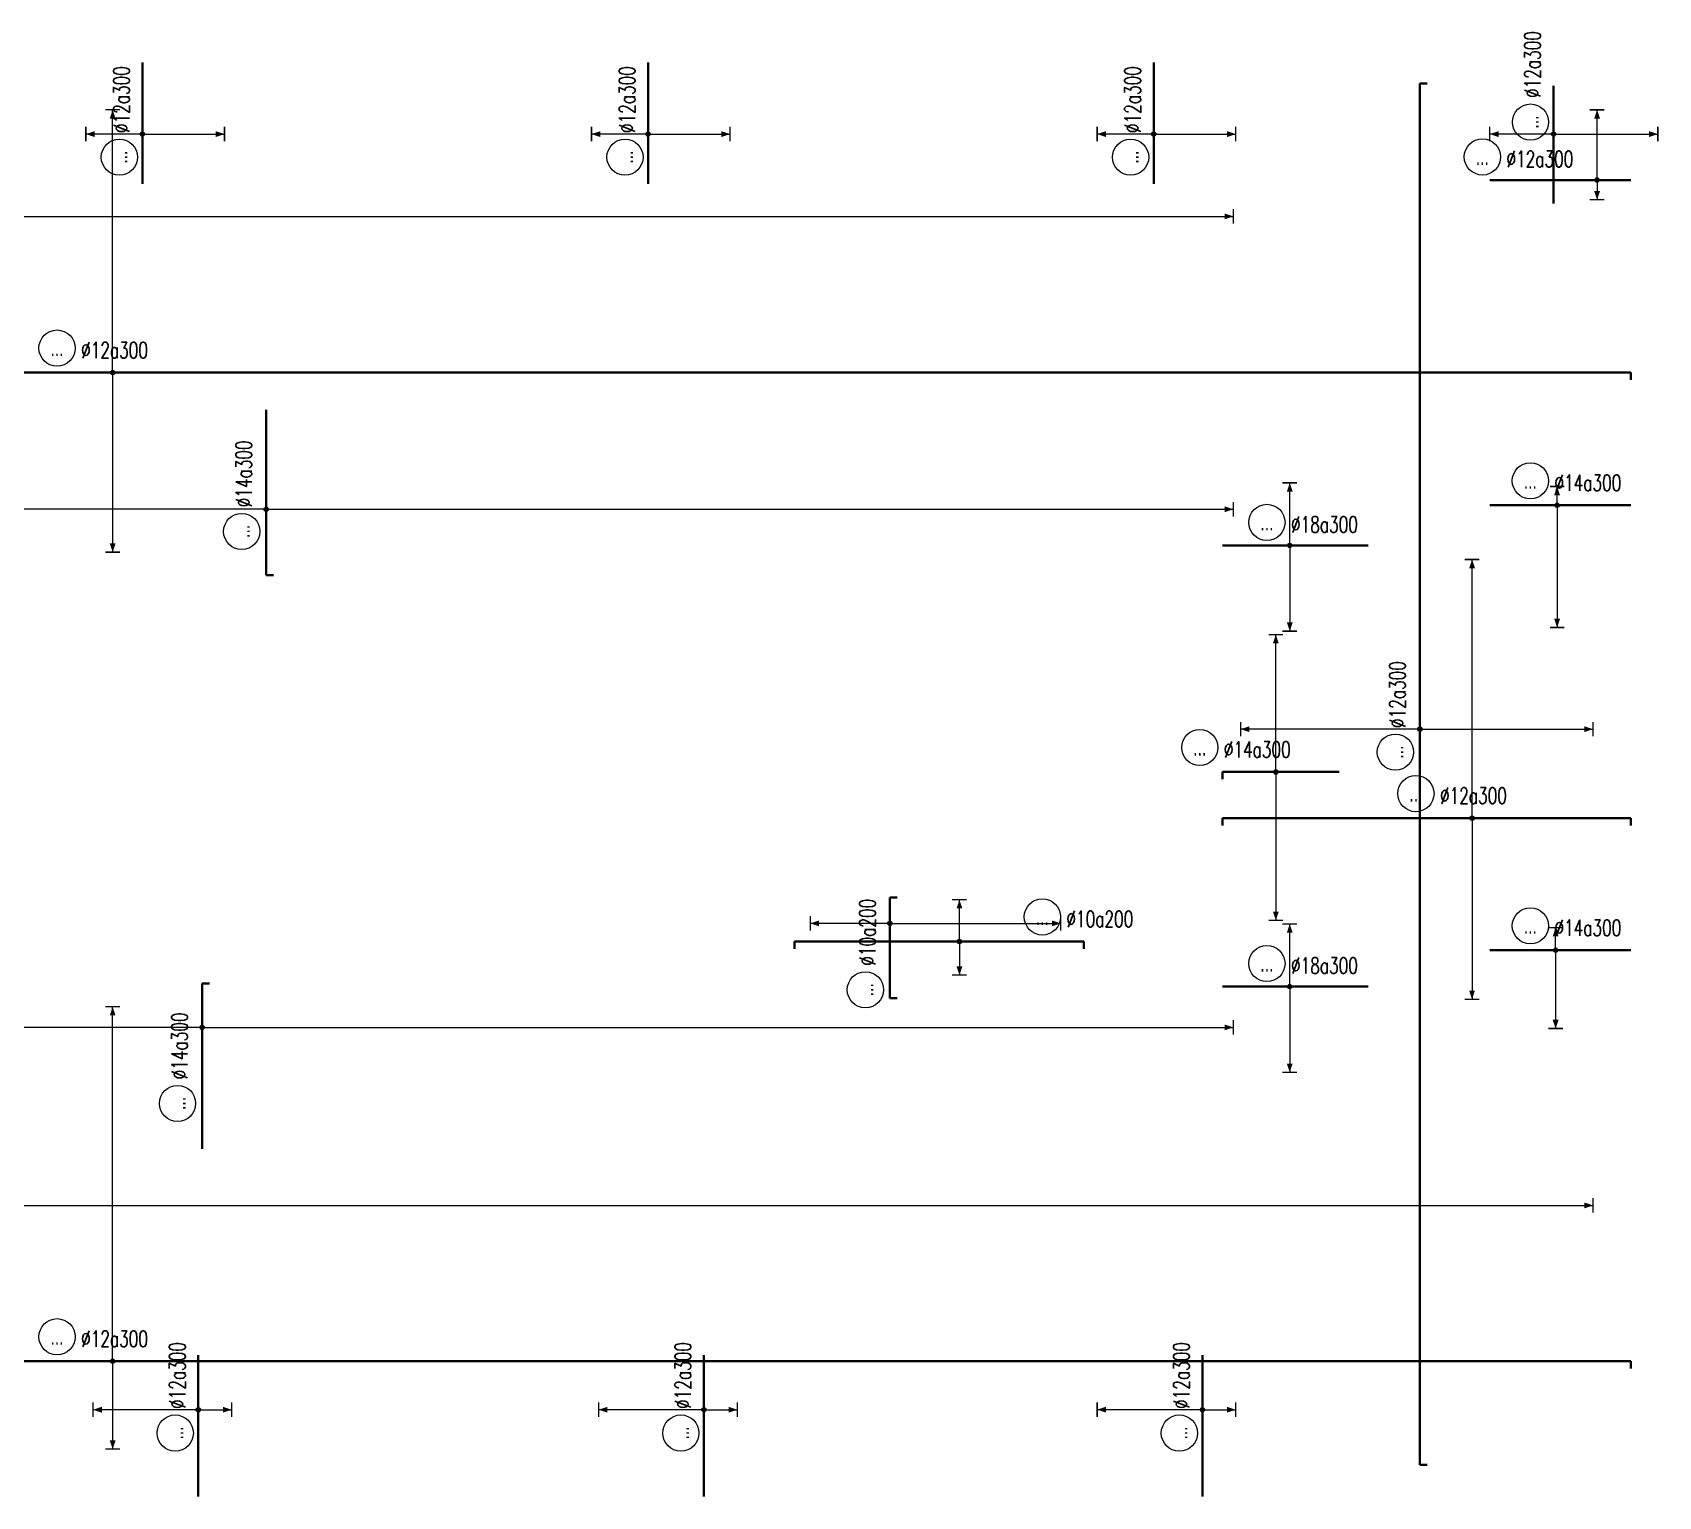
# Model space of a CAD drawing. Header units: millimetres. Extents: x 125183 to 591045, y -24154 to 44743.
# Drawn here: x 284777 to 318220, y 8950 to 39064 of the extents above; entities that cross this region are included whole.
import ezdxf
from ezdxf.enums import TextEntityAlignment as Align

# ---------------------------------------------------------------- set-up
doc = ezdxf.new("R2010")
doc.units = ezdxf.units.MM
doc.layers.get('0').update_dxf_attribs({"lineweight": 20})
for name, color, linetype, lineweight in [('NDC_S_DIM', 1, 'Continuous', 15), ('NDC_S_REBAR', 4, 'Continuous', 35), ('NDC_S_VN TEXT', 7, 'Continuous', 20)]:
    doc.layers.add(name, color=color, linetype=linetype, lineweight=lineweight)
doc.styles.add('ARIAL', font='arial.ttf', dxfattribs={"width": 0.7})
doc.styles.add('NDC_ROMANS', font='romans.shx', dxfattribs={"width": 0.7})

# ---------------------------------------------------------------- blocks, each defined once
blk = doc.blocks.new('*U18')
h = blk.add_hatch(color=6)
edge = h.paths.add_edge_path()
edge.add_arc((-75.12, 0), 0.3, 0, 360)
at = {"layer": 'NDC_S_DIM', "color": 6}
for q in [(-75.12, 48.62), (-75.12, -12.04)]:
    blk.add_line((-75.12, 0), q, dxfattribs=at)
for points in [[(-76.12, 48.62, 0.2, 0.2, 0), (-74.12, 48.62, 0, 0, 0)], [(-76.12, -12.04, 0.2, 0.2, 0), (-74.12, -12.04, 0, 0, 0)]]:
    blk.add_lwpolyline(points, format="xyseb", dxfattribs=at)
at = {"layer": 'NDC_S_DIM'}
blk.add_circle((-82.75, 3.36), 2.48, dxfattribs=at)
at = {"layer": 'NDC_S_DIM', "color": 6}
blk.add_circle((-75.12, 0), 0.3, dxfattribs=at)
for points in [[(-75.52, 47.42), (-75.12, 48.62), (-74.72, 47.42)], [(-75.52, -10.84), (-75.12, -12.04), (-74.72, -10.84)]]:
    blk.add_solid(points, dxfattribs=at)
at = {"layer": 'NDC_S_REBAR'}
for p, q in [((0, 0), (-220.62, 0)), ((-220.62, 0), (-220.62, -1)), ((0, 0), (133.05, 0)), ((133.05, 0), (133.05, -1)), ((-220.62, -1), (-220.62, -1)), ((133.05, -1), (133.05, -1))]:
    blk.add_line(p, q, dxfattribs=at)
at = {"layer": 'NDC_S_VN TEXT', "style": 'ARIAL', "width": 0.7}
blk.add_attdef('KHT', text='', height=2.2, dxfattribs=at).set_placement((-82.75, 3.36), align=Align.MIDDLE_CENTER)
at = {"layer": 'NDC_S_VN TEXT', "color": 3, "style": 'NDC_ROMANS', "width": 0.7}
blk.add_attdef('DKT', (-79.45, 1.98), '', height=2.2, dxfattribs=at)
blk = doc.blocks.new('*U24')
h = blk.add_hatch(color=6)
edge = h.paths.add_edge_path()
edge.add_arc((2.08, 0), 0.3, 0, 360)
at = {"layer": 'NDC_S_DIM', "color": 6}
for q in [(2.08, 35.47), (2.08, -24.86)]:
    blk.add_line((2.08, 0), q, dxfattribs=at)
for points in [[(1.08, 35.47, 0.2, 0.2, 0), (3.08, 35.47, 0, 0, 0)], [(1.08, -24.86, 0.2, 0.2, 0), (3.08, -24.86, 0, 0, 0)]]:
    blk.add_lwpolyline(points, format="xyseb", dxfattribs=at)
at = {"layer": 'NDC_S_DIM'}
blk.add_circle((-5.62, 3.36), 2.48, dxfattribs=at)
at = {"layer": 'NDC_S_DIM', "color": 6}
blk.add_circle((2.08, 0), 0.3, dxfattribs=at)
for points in [[(1.68, 34.27), (2.08, 35.47), (2.48, 34.27)], [(1.68, -23.66), (2.08, -24.86), (2.48, -23.66)]]:
    blk.add_solid(points, dxfattribs=at)
at = {"layer": 'NDC_S_REBAR'}
for p, q in [((0, 0), (-32.16, 0)), ((-32.16, 0), (-32.16, -1)), ((0, 0), (23.84, 0)), ((23.84, 0), (23.84, -1)), ((-32.16, -1), (-32.16, -1)), ((23.84, -1), (23.84, -1))]:
    blk.add_line(p, q, dxfattribs=at)
at = {"layer": 'NDC_S_VN TEXT', "style": 'ARIAL', "width": 0.7}
blk.add_attdef('KHT', text='', height=2.2, dxfattribs=at).set_placement((-5.62, 3.36), align=Align.MIDDLE_CENTER)
at = {"layer": 'NDC_S_VN TEXT', "color": 3, "style": 'NDC_ROMANS', "width": 0.7}
blk.add_attdef('DKT', (-2.32, 1.98), '', height=2.2, dxfattribs=at)
blk = doc.blocks.new('*U25')
h = blk.add_hatch(color=6)
edge = h.paths.add_edge_path()
edge.add_arc((4.81, 0), 0.3, 0, 360)
at = {"layer": 'NDC_S_DIM', "color": 6}
for q in [(4.81, 100.13), (4.81, -224.54)]:
    blk.add_line((4.81, 0), q, dxfattribs=at)
for points in [[(3.81, 100.13, 0.2, 0.2, 0), (5.81, 100.13, 0, 0, 0)], [(3.81, -224.54, 0.2, 0.2, 0), (5.81, -224.54, 0, 0, 0)]]:
    blk.add_lwpolyline(points, format="xyseb", dxfattribs=at)
at = {"layer": 'NDC_S_DIM'}
blk.add_circle((-5.62, 3.36), 2.48, dxfattribs=at)
at = {"layer": 'NDC_S_DIM', "color": 6}
blk.add_circle((4.81, 0), 0.3, dxfattribs=at)
for points in [[(4.41, 98.93), (4.81, 100.13), (5.21, 98.93)], [(4.41, -223.34), (4.81, -224.54), (5.21, -223.34)]]:
    blk.add_solid(points, dxfattribs=at)
at = {"layer": 'NDC_S_REBAR'}
for p, q in [((0, 0), (-35.1, 0)), ((-35.1, 0), (-35.1, -1)), ((0, 0), (35.24, 0)), ((35.24, 0), (35.24, -1)), ((-35.1, -1), (-35.1, -1)), ((35.24, -1), (35.24, -1))]:
    blk.add_line(p, q, dxfattribs=at)
at = {"layer": 'NDC_S_VN TEXT', "style": 'ARIAL', "width": 0.7}
blk.add_attdef('KHT', text='', height=2.2, dxfattribs=at).set_placement((-5.62, 3.36), align=Align.MIDDLE_CENTER)
at = {"layer": 'NDC_S_VN TEXT', "color": 3, "style": 'NDC_ROMANS', "width": 0.7}
blk.add_attdef('DKT', (-2.32, 1.98), '', height=2.2, dxfattribs=at)
blk = doc.blocks.new('*U27')
h = blk.add_hatch(color=6)
edge = h.paths.add_edge_path()
edge.add_arc((4.81, 0), 0.3, 0, 360)
at = {"layer": 'NDC_S_DIM', "color": 6}
for q in [(4.81, 100.13), (4.81, -175.21)]:
    blk.add_line((4.81, 0), q, dxfattribs=at)
for points in [[(3.81, 100.13, 0.2, 0.2, 0), (5.81, 100.13, 0, 0, 0)], [(3.81, -175.21, 0.2, 0.2, 0), (5.81, -175.21, 0, 0, 0)]]:
    blk.add_lwpolyline(points, format="xyseb", dxfattribs=at)
at = {"layer": 'NDC_S_DIM'}
blk.add_circle((-5.62, 3.36), 2.48, dxfattribs=at)
at = {"layer": 'NDC_S_DIM', "color": 6}
blk.add_circle((4.81, 0), 0.3, dxfattribs=at)
for points in [[(4.41, 98.93), (4.81, 100.13), (5.21, 98.93)], [(4.41, -174.01), (4.81, -175.21), (5.21, -174.01)]]:
    blk.add_solid(points, dxfattribs=at)
at = {"layer": 'NDC_S_REBAR'}
for p, q in [((0, 0), (-44.4, 0)), ((-44.4, 0), (-44.4, -1)), ((0, 0), (27.27, 0)), ((27.27, 0), (27.27, -1)), ((-44.4, -1), (-44.4, -1)), ((27.27, -1), (27.27, -1))]:
    blk.add_line(p, q, dxfattribs=at)
at = {"layer": 'NDC_S_VN TEXT', "style": 'ARIAL', "width": 0.7}
blk.add_attdef('KHT', text='', height=2.2, dxfattribs=at).set_placement((-5.62, 3.36), align=Align.MIDDLE_CENTER)
at = {"layer": 'NDC_S_VN TEXT', "color": 3, "style": 'NDC_ROMANS', "width": 0.7}
blk.add_attdef('DKT', (-2.32, 1.98), '', height=2.2, dxfattribs=at)
blk = doc.blocks.new('*U28')
h = blk.add_hatch(color=6)
edge = h.paths.add_edge_path()
edge.add_arc((3.48, 0), 0.3, 0, 360)
at = {"layer": 'NDC_S_DIM', "color": 6}
for q in [(3.48, 10.9), (3.48, -23.43)]:
    blk.add_line((3.48, 0), q, dxfattribs=at)
for points in [[(2.48, 10.9, 0.2, 0.2, 0), (4.48, 10.9, 0, 0, 0)], [(2.48, -23.43, 0.2, 0.2, 0), (4.48, -23.43, 0, 0, 0)]]:
    blk.add_lwpolyline(points, format="xyseb", dxfattribs=at)
at = {"layer": 'NDC_S_DIM'}
blk.add_circle((-5.62, 3.36), 2.48, dxfattribs=at)
at = {"layer": 'NDC_S_DIM', "color": 6}
blk.add_circle((3.48, 0), 0.3, dxfattribs=at)
for points in [[(3.08, 9.7), (3.48, 10.9), (3.88, 9.7)], [(3.08, -22.23), (3.48, -23.43), (3.88, -22.23)]]:
    blk.add_solid(points, dxfattribs=at)
at = {"layer": 'NDC_S_REBAR'}
for p, q in [((0, 0), (-6.77, 0)), ((-6.77, 0), (-6.77, -1)), ((0, 0), (7.03, 0)), ((7.03, 0), (7.03, -1)), ((-6.77, -1), (-6.77, -1)), ((7.03, -1), (7.03, -1))]:
    blk.add_line(p, q, dxfattribs=at)
at = {"layer": 'NDC_S_VN TEXT', "style": 'ARIAL', "width": 0.7}
blk.add_attdef('KHT', text='', height=2.2, dxfattribs=at).set_placement((-5.62, 3.36), align=Align.MIDDLE_CENTER)
at = {"layer": 'NDC_S_VN TEXT', "color": 3, "style": 'NDC_ROMANS', "width": 0.7}
blk.add_attdef('DKT', (-2.32, 1.98), '', height=2.2, dxfattribs=at)
blk = doc.blocks.new('*U29')
h = blk.add_hatch(color=6)
edge = h.paths.add_edge_path()
edge.add_arc((4.81, 0), 0.3, 0, 360)
at = {"layer": 'NDC_S_DIM', "color": 6}
for q in [(4.81, 5.72), (4.81, -4.61)]:
    blk.add_line((4.81, 0), q, dxfattribs=at)
for points in [[(3.81, 5.72, 0.2, 0.2, 0), (5.81, 5.72, 0, 0, 0)], [(3.81, -4.61, 0.2, 0.2, 0), (5.81, -4.61, 0, 0, 0)]]:
    blk.add_lwpolyline(points, format="xyseb", dxfattribs=at)
at = {"layer": 'NDC_S_DIM'}
blk.add_circle((16.18, 3.36), 2.48, dxfattribs=at)
at = {"layer": 'NDC_S_DIM', "color": 6}
blk.add_circle((4.81, 0), 0.3, dxfattribs=at)
for points in [[(4.41, 4.52), (4.81, 5.72), (5.21, 4.52)], [(4.41, -3.41), (4.81, -4.61), (5.21, -3.41)]]:
    blk.add_solid(points, dxfattribs=at)
at = {"layer": 'NDC_S_REBAR'}
for p, q in [((0, 0), (-17.8, 0)), ((-17.8, 0), (-17.8, -1)), ((0, 0), (21.87, 0)), ((21.87, 0), (21.87, -1)), ((-17.8, -1), (-17.8, -1)), ((21.87, -1), (21.87, -1))]:
    blk.add_line(p, q, dxfattribs=at)
at = {"layer": 'NDC_S_VN TEXT', "style": 'ARIAL', "width": 0.7}
blk.add_attdef('KHT', text='', height=2.2, dxfattribs=at).set_placement((16.18, 3.36), align=Align.MIDDLE_CENTER)
at = {"layer": 'NDC_S_VN TEXT', "color": 3, "style": 'NDC_ROMANS', "width": 0.7}
blk.add_attdef('DKT', (19.48, 1.98), '', height=2.2, dxfattribs=at)
blk = doc.blocks.new('*U31')
h = blk.add_hatch(color=6)
edge = h.paths.add_edge_path()
edge.add_arc((-2.83, 0), 0.3, 0, 360)
at = {"layer": 'NDC_S_DIM', "color": 6}
for q in [(-2.83, 24.58), (-2.83, -23.75)]:
    blk.add_line((-2.83, 0), q, dxfattribs=at)
for points in [[(-3.83, 24.58, 0.2, 0.2, 0), (-1.83, 24.58, 0, 0, 0)], [(-3.83, -23.75, 0.2, 0.2, 0), (-1.83, -23.75, 0, 0, 0)]]:
    blk.add_lwpolyline(points, format="xyseb", dxfattribs=at)
at = {"layer": 'NDC_S_DIM'}
blk.add_circle((-5.98, 3.36), 2.48, dxfattribs=at)
at = {"layer": 'NDC_S_DIM', "color": 6}
blk.add_circle((-2.83, 0), 0.3, dxfattribs=at)
for points in [[(-3.23, 23.38), (-2.83, 24.58), (-2.43, 23.38)], [(-3.23, -22.55), (-2.83, -23.75), (-2.43, -22.55)]]:
    blk.add_solid(points, dxfattribs=at)
at = {"layer": 'NDC_S_REBAR'}
for p, q in [((0, 0), (-103.73, 0)), ((-103.73, 0), (-103.73, -1)), ((0, 0), (85.72, 0)), ((85.72, 0), (85.72, -1)), ((-103.73, -1), (-103.73, -1)), ((85.72, -1), (85.72, -1))]:
    blk.add_line(p, q, dxfattribs=at)
at = {"layer": 'NDC_S_VN TEXT', "style": 'ARIAL', "width": 0.7}
blk.add_attdef('KHT', text='', height=2.2, dxfattribs=at).set_placement((-5.98, 3.36), align=Align.MIDDLE_CENTER)
at = {"layer": 'NDC_S_VN TEXT', "color": 3, "style": 'NDC_ROMANS', "width": 0.7}
blk.add_attdef('DKT', (-2.68, 1.98), '', height=2.2, dxfattribs=at)
blk = doc.blocks.new('*U23')
h = blk.add_hatch(color=6)
edge = h.paths.add_edge_path()
edge.add_arc((-75.12, 0), 0.3, 0, 360)
at = {"layer": 'NDC_S_DIM', "color": 6}
for q in [(-75.12, 36.04), (-75.12, -24.63)]:
    blk.add_line((-75.12, 0), q, dxfattribs=at)
for points in [[(-76.12, 36.04, 0.2, 0.2, 0), (-74.12, 36.04, 0, 0, 0)], [(-76.12, -24.63, 0.2, 0.2, 0), (-74.12, -24.63, 0, 0, 0)]]:
    blk.add_lwpolyline(points, format="xyseb", dxfattribs=at)
at = {"layer": 'NDC_S_DIM'}
blk.add_circle((-82.75, 3.36), 2.48, dxfattribs=at)
at = {"layer": 'NDC_S_DIM', "color": 6}
blk.add_circle((-75.12, 0), 0.3, dxfattribs=at)
for points in [[(-75.52, 34.84), (-75.12, 36.04), (-74.72, 34.84)], [(-75.52, -23.43), (-75.12, -24.63), (-74.72, -23.43)]]:
    blk.add_solid(points, dxfattribs=at)
at = {"layer": 'NDC_S_REBAR'}
for p, q in [((0, 0), (-220.62, 0)), ((-220.62, 0), (-220.62, -1)), ((0, 0), (133.05, 0)), ((133.05, 0), (133.05, -1)), ((-220.62, -1), (-220.62, -1)), ((133.05, -1), (133.05, -1))]:
    blk.add_line(p, q, dxfattribs=at)
at = {"layer": 'NDC_S_VN TEXT', "style": 'ARIAL', "width": 0.7}
blk.add_attdef('KHT', text='', height=2.2, dxfattribs=at).set_placement((-82.75, 3.36), align=Align.MIDDLE_CENTER)
at = {"layer": 'NDC_S_VN TEXT', "color": 3, "style": 'NDC_ROMANS', "width": 0.7}
blk.add_attdef('DKT', (-79.45, 1.98), '', height=2.2, dxfattribs=at)
blk = doc.blocks.new('*U34')
h = blk.add_hatch(color=6)
edge = h.paths.add_edge_path()
edge.add_arc((-1.95, 0), 0.3, 0, 360)
at = {"layer": 'NDC_S_DIM', "color": 6}
for q in [(-1.95, 2.57), (-1.95, -16.76)]:
    blk.add_line((-1.95, 0), q, dxfattribs=at)
for points in [[(-2.95, 2.57, 0.2, 0.2, 0), (-0.95, 2.57, 0, 0, 0)], [(-2.95, -16.76, 0.2, 0.2, 0), (-0.95, -16.76, 0, 0, 0)]]:
    blk.add_lwpolyline(points, format="xyseb", dxfattribs=at)
at = {"layer": 'NDC_S_DIM'}
blk.add_circle((-5.62, 3.36), 2.48, dxfattribs=at)
at = {"layer": 'NDC_S_DIM', "color": 6}
blk.add_circle((-1.95, 0), 0.3, dxfattribs=at)
for points in [[(-2.35, 1.37), (-1.95, 2.57), (-1.55, 1.37)], [(-2.35, -15.56), (-1.95, -16.76), (-1.55, -15.56)]]:
    blk.add_solid(points, dxfattribs=at)
at = {"layer": 'NDC_S_REBAR'}
for p, q in [((0, 0), (-11.19, 0)), ((-11.19, 0), (-11.19, 0)), ((0, 0), (8.15, 0)), ((8.15, 0), (8.15, 0)), ((8.15, 0), (8.15, 0)), ((-11.19, 0), (-11.19, 0))]:
    blk.add_line(p, q, dxfattribs=at)
at = {"layer": 'NDC_S_VN TEXT', "style": 'ARIAL', "width": 0.7}
blk.add_attdef('KHT', text='', height=2.2, dxfattribs=at).set_placement((-5.62, 3.36), align=Align.MIDDLE_CENTER)
at = {"layer": 'NDC_S_VN TEXT', "color": 3, "style": 'NDC_ROMANS', "width": 0.7}
blk.add_attdef('DKT', (-2.32, 1.98), '', height=2.2, dxfattribs=at)
blk = doc.blocks.new('*U33')
h = blk.add_hatch(color=6)
edge = h.paths.add_edge_path()
edge.add_arc((-2.16, 0), 0.3, 0, 360)
at = {"layer": 'NDC_S_DIM', "color": 6}
for q in [(-2.16, 3.1), (-2.16, -10.73)]:
    blk.add_line((-2.16, 0), q, dxfattribs=at)
for points in [[(-3.16, 3.1, 0.2, 0.2, 0), (-1.16, 3.1, 0, 0, 0)], [(-3.16, -10.73, 0.2, 0.2, 0), (-1.16, -10.73, 0, 0, 0)]]:
    blk.add_lwpolyline(points, format="xyseb", dxfattribs=at)
at = {"layer": 'NDC_S_DIM'}
blk.add_circle((-5.62, 3.36), 2.48, dxfattribs=at)
at = {"layer": 'NDC_S_DIM', "color": 6}
blk.add_circle((-2.16, 0), 0.3, dxfattribs=at)
for points in [[(-2.56, 1.9), (-2.16, 3.1), (-1.76, 1.9)], [(-2.56, -9.53), (-2.16, -10.73), (-1.76, -9.53)]]:
    blk.add_solid(points, dxfattribs=at)
at = {"layer": 'NDC_S_REBAR'}
for p, q in [((0, 0), (-11.19, 0)), ((-11.19, 0), (-11.19, 0)), ((0, 0), (8.15, 0)), ((8.15, 0), (8.15, 0)), ((8.15, 0), (8.15, 0)), ((-11.19, 0), (-11.19, 0))]:
    blk.add_line(p, q, dxfattribs=at)
at = {"layer": 'NDC_S_VN TEXT', "style": 'ARIAL', "width": 0.7}
blk.add_attdef('KHT', text='', height=2.2, dxfattribs=at).set_placement((-5.62, 3.36), align=Align.MIDDLE_CENTER)
at = {"layer": 'NDC_S_VN TEXT', "color": 3, "style": 'NDC_ROMANS', "width": 0.7}
blk.add_attdef('DKT', (-2.32, 1.98), '', height=2.2, dxfattribs=at)
blk = doc.blocks.new('*U38')
h = blk.add_hatch(color=6)
edge = h.paths.add_edge_path()
edge.add_arc((4.81, 0), 0.3, 0, 360)
at = {"layer": 'NDC_S_DIM', "color": 6}
for q in [(4.81, 113.18), (4.81, -141.4)]:
    blk.add_line((4.81, 0), q, dxfattribs=at)
for points in [[(3.81, 113.18, 0.2, 0.2, 0), (5.81, 113.18, 0, 0, 0)], [(3.81, -141.4, 0.2, 0.2, 0), (5.81, -141.4, 0, 0, 0)]]:
    blk.add_lwpolyline(points, format="xyseb", dxfattribs=at)
at = {"layer": 'NDC_S_DIM'}
blk.add_circle((-5.62, 3.36), 2.48, dxfattribs=at)
at = {"layer": 'NDC_S_DIM', "color": 6}
blk.add_circle((4.81, 0), 0.3, dxfattribs=at)
for points in [[(4.41, 111.98), (4.81, 113.18), (5.21, 111.98)], [(4.41, -140.2), (4.81, -141.4), (5.21, -140.2)]]:
    blk.add_solid(points, dxfattribs=at)
at = {"layer": 'NDC_S_REBAR'}
for p, q in [((0, 0), (-11.85, 0)), ((-11.85, 0), (-11.85, 0)), ((0, 0), (10.81, 0)), ((10.81, 0), (10.81, -1)), ((-11.85, 0), (-11.85, 0)), ((10.81, -1), (10.81, -1))]:
    blk.add_line(p, q, dxfattribs=at)
at = {"layer": 'NDC_S_VN TEXT', "style": 'ARIAL', "width": 0.7}
blk.add_attdef('KHT', text='', height=2.2, dxfattribs=at).set_placement((-5.62, 3.36), align=Align.MIDDLE_CENTER)
at = {"layer": 'NDC_S_VN TEXT', "color": 3, "style": 'NDC_ROMANS', "width": 0.7}
blk.add_attdef('DKT', (-2.32, 1.98), '', height=2.2, dxfattribs=at)
blk = doc.blocks.new('*U36')
h = blk.add_hatch(color=6)
edge = h.paths.add_edge_path()
edge.add_arc((6.53, 0), 0.3, 0, 360)
at = {"layer": 'NDC_S_DIM', "color": 6}
for q in [(6.53, 121.98), (6.53, -132.61)]:
    blk.add_line((6.53, 0), q, dxfattribs=at)
for points in [[(5.53, 121.98, 0.2, 0.2, 0), (7.53, 121.98, 0, 0, 0)], [(5.53, -132.61, 0.2, 0.2, 0), (7.53, -132.61, 0, 0, 0)]]:
    blk.add_lwpolyline(points, format="xyseb", dxfattribs=at)
at = {"layer": 'NDC_S_DIM'}
blk.add_circle((3.49, 3.36), 2.48, dxfattribs=at)
at = {"layer": 'NDC_S_DIM', "color": 6}
blk.add_circle((6.53, 0), 0.3, dxfattribs=at)
for points in [[(6.13, 120.78), (6.53, 121.98), (6.93, 120.78)], [(6.13, -131.41), (6.53, -132.61), (6.93, -131.41)]]:
    blk.add_solid(points, dxfattribs=at)
at = {"layer": 'NDC_S_REBAR'}
for p, q in [((0, 0), (-2.52, 0)), ((-2.52, 0), (-2.52, -1)), ((0, 0), (20.15, 0)), ((20.15, 0), (20.15, 0)), ((20.15, 0), (20.15, 0)), ((-2.52, -1), (-2.52, -1))]:
    blk.add_line(p, q, dxfattribs=at)
at = {"layer": 'NDC_S_VN TEXT', "style": 'ARIAL', "width": 0.7}
blk.add_attdef('KHT', text='', height=2.2, dxfattribs=at).set_placement((3.49, 3.36), align=Align.MIDDLE_CENTER)
at = {"layer": 'NDC_S_VN TEXT', "color": 3, "style": 'NDC_ROMANS', "width": 0.7}
blk.add_attdef('DKT', (6.79, 1.98), '', height=2.2, dxfattribs=at)
blk = doc.blocks.new('*U37')
h = blk.add_hatch(color=6)
edge = h.paths.add_edge_path()
edge.add_arc((4.81, 0), 0.3, 0, 360)
at = {"layer": 'NDC_S_DIM', "color": 6}
for q in [(4.81, 18.82), (4.81, -20.35)]:
    blk.add_line((4.81, 0), q, dxfattribs=at)
for points in [[(3.81, 18.82, 0.2, 0.2, 0), (5.81, 18.82, 0, 0, 0)], [(3.81, -20.35, 0.2, 0.2, 0), (5.81, -20.35, 0, 0, 0)]]:
    blk.add_lwpolyline(points, format="xyseb", dxfattribs=at)
at = {"layer": 'NDC_S_DIM'}
blk.add_circle((-5.62, 3.36), 2.48, dxfattribs=at)
at = {"layer": 'NDC_S_DIM', "color": 6}
blk.add_circle((4.81, 0), 0.3, dxfattribs=at)
for points in [[(4.41, 17.62), (4.81, 18.82), (5.21, 17.62)], [(4.41, -19.15), (4.81, -20.35), (5.21, -19.15)]]:
    blk.add_solid(points, dxfattribs=at)
at = {"layer": 'NDC_S_REBAR'}
for p, q in [((0, 0), (-2.52, 0)), ((-2.52, 0), (-2.52, -1)), ((0, 0), (13.48, 0)), ((13.48, 0), (13.48, 0)), ((13.48, 0), (13.48, 0)), ((-2.52, -1), (-2.52, -1))]:
    blk.add_line(p, q, dxfattribs=at)
at = {"layer": 'NDC_S_VN TEXT', "style": 'ARIAL', "width": 0.7}
blk.add_attdef('KHT', text='', height=2.2, dxfattribs=at).set_placement((-5.62, 3.36), align=Align.MIDDLE_CENTER)
at = {"layer": 'NDC_S_VN TEXT', "color": 3, "style": 'NDC_ROMANS', "width": 0.7}
blk.add_attdef('DKT', (-2.32, 1.98), '', height=2.2, dxfattribs=at)
blk = doc.blocks.new('*U35')
h = blk.add_hatch(color=6)
edge = h.paths.add_edge_path()
edge.add_arc((1.64, 0), 0.3, 0, 360)
at = {"layer": 'NDC_S_DIM', "color": 6}
for q in [(1.64, 8.58), (1.64, -11.75)]:
    blk.add_line((1.64, 0), q, dxfattribs=at)
for points in [[(0.64, 8.58, 0.2, 0.2, 0), (2.64, 8.58, 0, 0, 0)], [(0.64, -11.75, 0.2, 0.2, 0), (2.64, -11.75, 0, 0, 0)]]:
    blk.add_lwpolyline(points, format="xyseb", dxfattribs=at)
at = {"layer": 'NDC_S_DIM'}
blk.add_circle((-1.49, 3.16), 2.48, dxfattribs=at)
at = {"layer": 'NDC_S_DIM', "color": 6}
blk.add_circle((1.64, 0), 0.3, dxfattribs=at)
for points in [[(1.24, 7.38), (1.64, 8.58), (2.04, 7.38)], [(1.24, -10.55), (1.64, -11.75), (2.04, -10.55)]]:
    blk.add_solid(points, dxfattribs=at)
at = {"layer": 'NDC_S_REBAR'}
for p, q in [((0, 0), (-7.6, 0)), ((-7.6, 0), (-7.6, 0)), ((0, 0), (12.4, 0)), ((12.4, 0), (12.4, 0)), ((12.4, 0), (12.4, 0)), ((-7.6, 0), (-7.6, 0))]:
    blk.add_line(p, q, dxfattribs=at)
at = {"layer": 'NDC_S_VN TEXT', "style": 'ARIAL', "width": 0.7}
blk.add_attdef('KHT', text='', height=2.2, dxfattribs=at).set_placement((-1.49, 3.16), align=Align.MIDDLE_CENTER)
at = {"layer": 'NDC_S_VN TEXT', "color": 3, "style": 'NDC_ROMANS', "width": 0.7}
blk.add_attdef('DKT', (1.81, 1.78), '', height=2.2, dxfattribs=at)
blk = doc.blocks.new('*U42')
h = blk.add_hatch(color=6)
edge = h.paths.add_edge_path()
edge.add_arc((-0.77, 0), 0.3, 0, 360)
at = {"layer": 'NDC_S_DIM', "color": 6}
for q in [(-0.77, 7.75), (-0.77, -11.25)]:
    blk.add_line((-0.77, 0), q, dxfattribs=at)
for points in [[(-1.77, 7.75, 0.2, 0.2, 0), (0.23, 7.75, 0, 0, 0)], [(-1.77, -11.25, 0.2, 0.2, 0), (0.23, -11.25, 0, 0, 0)]]:
    blk.add_lwpolyline(points, format="xyseb", dxfattribs=at)
at = {"layer": 'NDC_S_DIM'}
blk.add_circle((-3.93, 3.16), 2.48, dxfattribs=at)
at = {"layer": 'NDC_S_DIM', "color": 6}
blk.add_circle((-0.77, 0), 0.3, dxfattribs=at)
for points in [[(-1.17, 6.55), (-0.77, 7.75), (-0.37, 6.55)], [(-1.17, -10.05), (-0.77, -11.25), (-0.37, -10.05)]]:
    blk.add_solid(points, dxfattribs=at)
at = {"layer": 'NDC_S_REBAR'}
for p, q in [((0, 0), (-7.6, 0)), ((-7.6, 0), (-7.6, 0)), ((0, 0), (9.06, 0)), ((9.06, 0), (9.06, 0)), ((9.06, 0), (9.06, 0)), ((-7.6, 0), (-7.6, 0))]:
    blk.add_line(p, q, dxfattribs=at)
at = {"layer": 'NDC_S_VN TEXT', "style": 'ARIAL', "width": 0.7}
blk.add_attdef('KHT', text='', height=2.2, dxfattribs=at).set_placement((-3.93, 3.16), align=Align.MIDDLE_CENTER)
at = {"layer": 'NDC_S_VN TEXT', "color": 3, "style": 'NDC_ROMANS', "width": 0.7}
blk.add_attdef('DKT', (-0.63, 1.78), '', height=2.2, dxfattribs=at)
blk = doc.blocks.new('*U39')
h = blk.add_hatch(color=6)
edge = h.paths.add_edge_path()
edge.add_arc((4.94, 0), 0.3, 0, 360)
at = {"layer": 'NDC_S_DIM', "color": 6}
for q in [(4.94, 14.43), (4.94, -4.57)]:
    blk.add_line((4.94, 0), q, dxfattribs=at)
for points in [[(3.94, 14.43, 0.2, 0.2, 0), (5.94, 14.43, 0, 0, 0)], [(3.94, -4.57, 0.2, 0.2, 0), (5.94, -4.57, 0, 0, 0)]]:
    blk.add_lwpolyline(points, format="xyseb", dxfattribs=at)
at = {"layer": 'NDC_S_DIM'}
blk.add_circle((1.74, 3.16), 2.48, dxfattribs=at)
at = {"layer": 'NDC_S_DIM', "color": 6}
blk.add_circle((4.94, 0), 0.3, dxfattribs=at)
for points in [[(4.54, 13.23), (4.94, 14.43), (5.34, 13.23)], [(4.54, -3.37), (4.94, -4.57), (5.34, -3.37)]]:
    blk.add_solid(points, dxfattribs=at)
at = {"layer": 'NDC_S_REBAR'}
for p, q in [((0, 0), (-6.94, 0)), ((-6.94, 0), (-6.94, 0)), ((0, 0), (12.4, 0)), ((12.4, 0), (12.4, 0)), ((12.4, 0), (12.4, 0)), ((-6.94, 0), (-6.94, 0))]:
    blk.add_line(p, q, dxfattribs=at)
at = {"layer": 'NDC_S_VN TEXT', "style": 'ARIAL', "width": 0.7}
blk.add_attdef('KHT', text='', height=2.2, dxfattribs=at).set_placement((1.74, 3.16), align=Align.MIDDLE_CENTER)
at = {"layer": 'NDC_S_VN TEXT', "color": 3, "style": 'NDC_ROMANS', "width": 0.7}
blk.add_attdef('DKT', (5.04, 1.78), '', height=2.2, dxfattribs=at)
blk = doc.blocks.new('*U41')
h = blk.add_hatch(color=6)
edge = h.paths.add_edge_path()
edge.add_arc((-0.77, 0), 0.3, 0, 360)
at = {"layer": 'NDC_S_DIM', "color": 6}
for q in [(-0.77, 8.75), (-0.77, -14.29)]:
    blk.add_line((-0.77, 0), q, dxfattribs=at)
for points in [[(-1.77, 8.75, 0.2, 0.2, 0), (0.23, 8.75, 0, 0, 0)], [(-1.77, -14.29, 0.2, 0.2, 0), (0.23, -14.29, 0, 0, 0)]]:
    blk.add_lwpolyline(points, format="xyseb", dxfattribs=at)
at = {"layer": 'NDC_S_DIM'}
blk.add_circle((0.88, 3.16), 2.48, dxfattribs=at)
at = {"layer": 'NDC_S_DIM', "color": 6}
blk.add_circle((-0.77, 0), 0.3, dxfattribs=at)
for points in [[(-1.17, 7.55), (-0.77, 8.75), (-0.37, 7.55)], [(-1.17, -13.09), (-0.77, -14.29), (-0.37, -13.09)]]:
    blk.add_solid(points, dxfattribs=at)
at = {"layer": 'NDC_S_REBAR'}
for p, q in [((0, 0), (-10.27, 0)), ((-10.27, 0), (-10.27, 0)), ((0, 0), (5.85, 0)), ((5.85, 0), (5.85, 0)), ((5.85, 0), (5.85, 0)), ((-10.27, 0), (-10.27, 0))]:
    blk.add_line(p, q, dxfattribs=at)
at = {"layer": 'NDC_S_VN TEXT', "style": 'ARIAL', "width": 0.7}
blk.add_attdef('KHT', text='', height=2.2, dxfattribs=at).set_placement((0.88, 3.16), align=Align.MIDDLE_CENTER)
at = {"layer": 'NDC_S_VN TEXT', "color": 3, "style": 'NDC_ROMANS', "width": 0.7}
blk.add_attdef('DKT', (4.18, 1.78), '', height=2.2, dxfattribs=at)
blk = doc.blocks.new('*U40')
h = blk.add_hatch(color=6)
edge = h.paths.add_edge_path()
edge.add_arc((4.45, 0), 0.3, 0, 360)
at = {"layer": 'NDC_S_DIM', "color": 6}
for q in [(4.45, 9.63), (4.45, -2.7)]:
    blk.add_line((4.45, 0), q, dxfattribs=at)
for points in [[(3.45, 9.63, 0.2, 0.2, 0), (5.45, 9.63, 0, 0, 0)], [(3.45, -2.7, 0.2, 0.2, 0), (5.45, -2.7, 0, 0, 0)]]:
    blk.add_lwpolyline(points, format="xyseb", dxfattribs=at)
at = {"layer": 'NDC_S_DIM'}
blk.add_circle((-11.28, 3.16), 2.48, dxfattribs=at)
at = {"layer": 'NDC_S_DIM', "color": 6}
blk.add_circle((4.45, 0), 0.3, dxfattribs=at)
for points in [[(4.05, 8.43), (4.45, 9.63), (4.85, 8.43)], [(4.05, -1.5), (4.45, -2.7), (4.85, -1.5)]]:
    blk.add_solid(points, dxfattribs=at)
at = {"layer": 'NDC_S_REBAR'}
for p, q in [((0, 0), (-10.27, 0)), ((-10.27, 0), (-10.27, 0)), ((0, 0), (9.06, 0)), ((9.06, 0), (9.06, 0)), ((9.06, 0), (9.06, 0)), ((-10.27, 0), (-10.27, 0))]:
    blk.add_line(p, q, dxfattribs=at)
at = {"layer": 'NDC_S_VN TEXT', "style": 'ARIAL', "width": 0.7}
blk.add_attdef('KHT', text='', height=2.2, dxfattribs=at).set_placement((-11.28, 3.16), align=Align.MIDDLE_CENTER)
at = {"layer": 'NDC_S_VN TEXT', "color": 3, "style": 'NDC_ROMANS', "width": 0.7}
blk.add_attdef('DKT', (-7.98, 1.78), '', height=2.2, dxfattribs=at)

msp = doc.modelspace()

# ---------------------------------------------------------------- block references
at = {"layer": 'NDC_S_REBAR', "xscale": 150, "yscale": 150, "zscale": 150, "rotation": 90}
for name, p, values in [('*U41', (316062, 37090), {'KHT': '...', 'DKT': '%%c12a300'}), ('*U27', (283194, 34560), {'KHT': '...', 'DKT': '%%c12a300'}), ('*U42', (287037, 37090), {'KHT': '...', 'DKT': '%%c12a300'}), ('*U42', (297437, 37090), {'KHT': '...', 'DKT': '%%c12a300'}), ('*U42', (307837, 37090), {'KHT': '...', 'DKT': '%%c12a300'}), ('*U31', (313312, 25159), {'KHT': '...', 'DKT': '%%c12a300'}), ('*U36', (289583, 28278), {'KHT': '...', 'DKT': '%%c14a300'}), ('*U28', (302411, 20216), {'KHT': '...', 'DKT': '%%c10a200'}), ('*U25', (283194, 14215), {'KHT': '...', 'DKT': '%%c12a300'}), ('*U38', (288264, 17878), {'KHT': '...', 'DKT': '%%c14a300'}), ('*U39', (288187, 9994), {'KHT': '...', 'DKT': '%%c12a300'}), ('*U39', (298587, 9994), {'KHT': '...', 'DKT': '%%c12a300'}), ('*U39', (308839, 9994), {'KHT': '...', 'DKT': '%%c12a300'})]:
    msp.add_blockref(name, p, dxfattribs=at).add_auto_attribs(values)
at = {"layer": 'NDC_S_REBAR', "xscale": 150, "yscale": 150, "zscale": 150}
for name, p, values in [('*U23', (297693, 32069), {'KHT': '...', 'DKT': '%%c12a300'}), ('*U40', (316290, 36030), {'KHT': '...', 'DKT': '%%c12a300'}), ('*U34', (316428, 29339), {'KHT': '...', 'DKT': '%%c14a300'}), ('*U35', (310390, 28513), {'KHT': '...', 'DKT': '%%c18a300'}), ('*U24', (314074, 22904), {'KHT': '...', 'DKT': '%%c12a300'}), ('*U37', (309628, 23853), {'KHT': '...', 'DKT': '%%c14a300'}), ('*U29', (303120, 20367), {'KHT': '...', 'DKT': '%%c10a200'}), ('*U35', (310390, 19438), {'KHT': '...', 'DKT': '%%c18a300'}), ('*U33', (316428, 20185), {'KHT': '...', 'DKT': '%%c14a300'}), ('*U18', (297693, 11732), {'KHT': '...', 'DKT': '%%c12a300'})]:
    msp.add_blockref(name, p, dxfattribs=at).add_auto_attribs(values)

doc.saveas('drawing.dxf')
